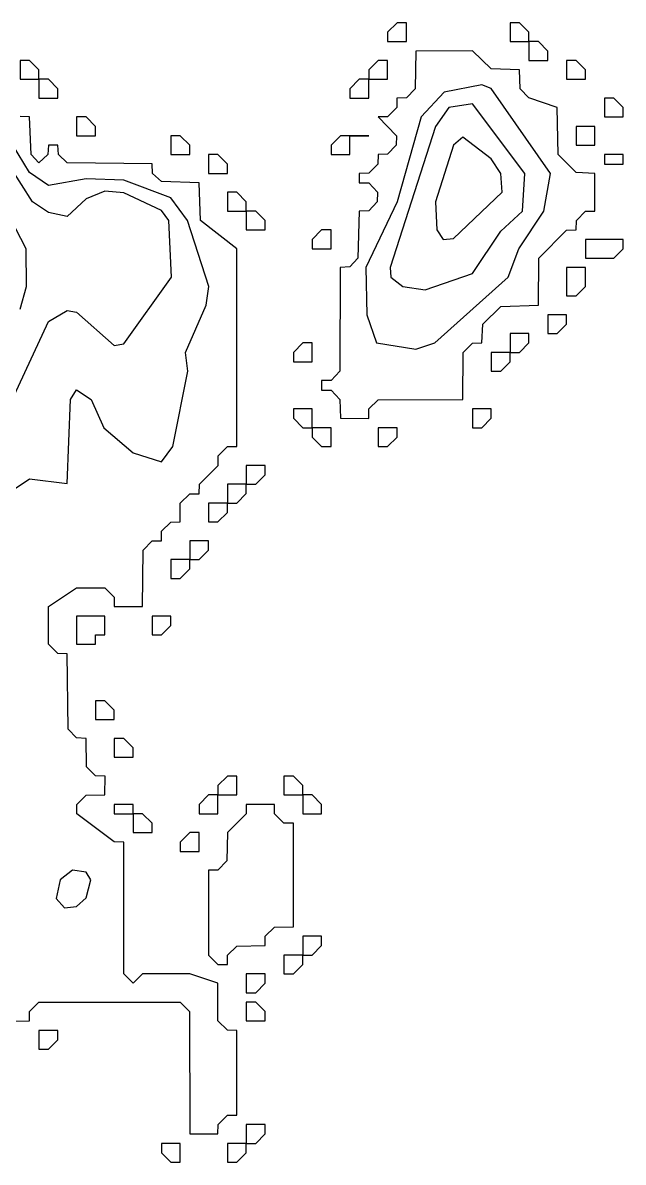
# Model space of a CAD drawing. Header units: metres. Extents: x 310028 to 360472, y 4137098 to 4159193.
# Drawn here: x 343917 to 344872, y 4141598 to 4143412 of the extents above; entities that cross this region are included whole.
import ezdxf

# ---------------------------------------------------------------- set-up
doc = ezdxf.new("R2010")
doc.units = ezdxf.units.M
doc.layers.add('COAST', color=5, linetype='Continuous')
doc.layers.add('CONTOUR', color=254, linetype='Continuous')

msp = doc.modelspace()

# ---------------------------------------------------------------- linework, layer by layer
at = {"layer": 'COAST'}
for points in [[(344497.5, 4143382.5), (344527.5, 4143382.5), (344527.5, 4143412.5), (344512.5, 4143412.5), (344497.5, 4143397.5), (344497.5, 4143382.5)], [(344692.5, 4143382.5), (344722.5, 4143382.5), (344722.5, 4143397.5), (344707.5, 4143412.5), (344692.5, 4143412.5), (344692.5, 4143382.5)], [(344722.5, 4143352.5), (344752.5, 4143352.5), (344752.5, 4143367.5), (344737.5, 4143382.5), (344722.5, 4143382.5), (344722.5, 4143352.5)], [(344422.4, 4142782.5), (344467.5, 4142782.4), (344467.8, 4142797.5), (344482.5, 4142811.9), (344617.5, 4142812.5), (344617.9, 4142887.5), (344632.5, 4142902), (344647.5, 4142902.5), (344649.1, 4142932.5), (344677.5, 4142960.8), (344737.5, 4142962.5), (344738.4, 4143037.5), (344782.5, 4143082.2), (344797.6, 4143082.5), (344798, 4143097.5), (344812.5, 4143112.3), (344827.5, 4143112.5), (344827.6, 4143172.5), (344797.5, 4143173.8), (344769.2, 4143202.5), (344767.6, 4143277.5), (344722.5, 4143293), (344708.5, 4143307.5), (344707.5, 4143337.6), (344662.5, 4143339.3), (344632.5, 4143367.6), (344542.5, 4143367.5), (344541.5, 4143307.5), (344527.5, 4143293.1), (344512.4, 4143292.5), (344512, 4143277.5), (344497.5, 4143262.6), (344482.5, 4143262.5), (344511.6, 4143232.5), (344511.1, 4143217.5), (344497.5, 4143203), (344482.5, 4143202.5), (344481.9, 4143187.5), (344467.5, 4143172.8), (344452.4, 4143172.5), (344452.5, 4143157.5), (344467.5, 4143157.3), (344481.5, 4143142.5), (344481.1, 4143127.5), (344467.5, 4143113), (344452.4, 4143112.5), (344449.9, 4143037.5), (344437.5, 4143023.7), (344422.2, 4143022.5), (344421.3, 4142857.5), (344407.5, 4142842.6), (344392.5, 4142842.5), (344392.5, 4142827.5), (344407.5, 4142827.4), (344421.7, 4142812.5), (344422.4, 4142782.5)], [(343912.5, 4143322.5), (343942.5, 4143322.5), (343942.5, 4143337.5), (343927.5, 4143352.5), (343912.5, 4143352.5), (343912.5, 4143322.5)], [(344467.5, 4143322.5), (344497.5, 4143322.5), (344497.5, 4143352.5), (344482.5, 4143352.5), (344467.5, 4143337.5), (344467.5, 4143322.5)], [(344782.5, 4143322.5), (344812.5, 4143322.5), (344812.5, 4143337.5), (344797.5, 4143352.5), (344782.5, 4143352.5), (344782.5, 4143322.5)], [(343942.5, 4143292.5), (343972.5, 4143292.5), (343972.5, 4143307.5), (343957.5, 4143322.5), (343942.5, 4143322.5), (343942.5, 4143292.5)], [(344437.5, 4143292.5), (344467.5, 4143292.5), (344467.5, 4143322.5), (344452.5, 4143322.5), (344437.5, 4143307.5), (344437.5, 4143292.5)], [(344842.5, 4143262.5), (344872.5, 4143262.5), (344872.5, 4143277.5), (344857.5, 4143292.5), (344842.5, 4143292.5), (344842.5, 4143262.5)], [(343882.5, 4141822.3), (343927.5, 4141822.5), (343927.7, 4141837.5), (343942.5, 4141852.3), (344167.5, 4141852.5), (344182.4, 4141837.5), (344182.5, 4141642.5), (344227.5, 4141642.5), (344227.6, 4141657.5), (344242.5, 4141672.5), (344257.5, 4141672.5), (344257.5, 4141807.5), (344242.5, 4141807.6), (344227.5, 4141822.5), (344227.5, 4141882.5), (344182.5, 4141897.5), (344107.5, 4141897.6), (344092.5, 4141882.8), (344077.8, 4141897.5), (344077.6, 4142107.5), (344062.5, 4142107.8), (344002.8, 4142152.5), (344002.8, 4142167.5), (344017.5, 4142182.1), (344047.5, 4142182.5), (344047.7, 4142212.5), (344032.5, 4142213.2), (344018.4, 4142227.5), (344017.8, 4142272.5), (344002.5, 4142273.6), (343989.1, 4142287.5), (343987.5, 4142407.5), (343972.5, 4142407.7), (343957.5, 4142422.5), (343957.6, 4142482.5), (344002.5, 4142512.5), (344047.5, 4142512.4), (344062.3, 4142497.5), (344062.5, 4142482.5), (344107.6, 4142482.5), (344108.3, 4142572.5), (344122.5, 4142587.1), (344137.6, 4142587.5), (344137.7, 4142602.5), (344152.5, 4142617.3), (344167.5, 4142617.5), (344167.5, 4142647.5), (344182.5, 4142662), (344197.5, 4142662.4), (344198, 4142677.5), (344227.7, 4142707.5), (344228, 4142722.5), (344242.5, 4142737.3), (344257.6, 4142737.5), (344257.7, 4143052.5), (344199.7, 4143097.5), (344197.5, 4143157.6), (344137.5, 4143159.9), (344123.4, 4143172.5), (344122.5, 4143187.7), (343987.5, 4143189.3), (343973.5, 4143202.5), (343972.5, 4143217.7), (343957.5, 4143217.6), (343956.5, 4143202.5), (343942.5, 4143189.3), (343930, 4143202.5), (343927.7, 4143262.5), (343912.5, 4143263.3)], [(344002.5, 4143232.5), (344032.5, 4143232.5), (344032.5, 4143247.5), (344017.5, 4143262.5), (344002.5, 4143262.5), (344002.5, 4143232.5)], [(344797.4, 4143217.5), (344827.5, 4143217.5), (344827.5, 4143247.5), (344797.5, 4143247.5), (344797.4, 4143217.5)], [(344152.5, 4143202.5), (344182.5, 4143202.5), (344182.5, 4143217.5), (344167.5, 4143232.5), (344152.5, 4143232.5), (344152.5, 4143202.5)], [(344407.5, 4143202.5), (344437.5, 4143202.5), (344437.5, 4143232.5), (344422.5, 4143232.5), (344407.5, 4143217.5), (344407.5, 4143202.5)], [(344437.5, 4143232.5), (344467.5, 4143232.5), (344437.5, 4143232.5)], [(344212.5, 4143172.5), (344242.5, 4143172.5), (344242.5, 4143187.5), (344227.5, 4143202.5), (344212.5, 4143202.5), (344212.5, 4143172.5)], [(344842.5, 4143187.5), (344872.5, 4143187.5), (344872.5, 4143202.5), (344842.5, 4143202.5), (344842.5, 4143187.5)], [(344242.5, 4143112.5), (344272.5, 4143112.5), (344272.5, 4143127.5), (344257.5, 4143142.5), (344242.5, 4143142.5), (344242.5, 4143112.5)], [(344272.5, 4143082.5), (344302.5, 4143082.5), (344302.5, 4143097.5), (344287.5, 4143112.5), (344272.5, 4143112.5), (344272.5, 4143082.5)], [(344377.5, 4143052.5), (344407.5, 4143052.5), (344407.5, 4143082.5), (344392.5, 4143082.5), (344377.5, 4143067.5), (344377.5, 4143052.5)], [(344812.5, 4143052.5), (344812.5, 4143037.5), (344857.5, 4143037.5), (344872.5, 4143052.5), (344872.5, 4143067.5), (344812.5, 4143067.5), (344812.5, 4143052.5)], [(344782.5, 4142992.5), (344782.5, 4142977.5), (344797.5, 4142977.5), (344812.5, 4142992.5), (344812.5, 4143022.5), (344782.5, 4143022.5), (344782.5, 4142992.5)], [(344752.5, 4142932.5), (344752.5, 4142917.5), (344767.5, 4142917.5), (344782.5, 4142932.5), (344782.5, 4142947.5), (344752.5, 4142947.5), (344752.5, 4142932.5)], [(344347.5, 4142872.5), (344377.5, 4142872.5), (344377.5, 4142902.5), (344362.5, 4142902.5), (344347.5, 4142887.5), (344347.5, 4142872.5)], [(344692.5, 4142902.5), (344692.5, 4142887.5), (344707.5, 4142887.5), (344722.5, 4142902.5), (344722.5, 4142917.5), (344692.5, 4142917.5), (344692.5, 4142902.5)], [(344662.5, 4142872.5), (344662.5, 4142857.5), (344677.5, 4142857.5), (344692.5, 4142872.5), (344692.5, 4142887.5), (344662.5, 4142887.5), (344662.5, 4142872.5)], [(344347.5, 4142782.5), (344362.5, 4142767.5), (344377.5, 4142767.5), (344377.5, 4142797.5), (344347.5, 4142797.5), (344347.5, 4142782.5)], [(344632.5, 4142782.5), (344632.5, 4142767.5), (344647.5, 4142767.5), (344662.5, 4142782.5), (344662.5, 4142797.5), (344632.5, 4142797.5), (344632.5, 4142782.5)], [(344377.5, 4142752.5), (344392.5, 4142737.5), (344407.5, 4142737.5), (344407.5, 4142767.5), (344377.5, 4142767.5), (344377.5, 4142752.5)], [(344482.5, 4142752.5), (344482.5, 4142737.5), (344497.5, 4142737.5), (344512.5, 4142752.5), (344512.5, 4142767.5), (344482.5, 4142767.5), (344482.5, 4142752.5)], [(344272.5, 4142692.5), (344272.5, 4142677.5), (344287.5, 4142677.5), (344302.5, 4142692.5), (344302.5, 4142707.5), (344272.5, 4142707.5), (344272.5, 4142692.5)], [(344242.5, 4142662.5), (344242.5, 4142647.5), (344257.5, 4142647.5), (344272.5, 4142662.5), (344272.5, 4142677.5), (344242.5, 4142677.5), (344242.5, 4142662.5)], [(344212.5, 4142632.5), (344212.5, 4142617.5), (344227.5, 4142617.5), (344242.5, 4142632.5), (344242.5, 4142647.5), (344212.5, 4142647.5), (344212.5, 4142632.5)], [(344182.5, 4142572.5), (344182.5, 4142557.5), (344197.5, 4142557.5), (344212.5, 4142572.5), (344212.5, 4142587.5), (344182.5, 4142587.5), (344182.5, 4142572.5)], [(344152.5, 4142542.5), (344152.5, 4142527.5), (344167.5, 4142527.5), (344182.5, 4142542.5), (344182.5, 4142557.5), (344152.5, 4142557.5), (344152.5, 4142542.5)], [(344002.5, 4142422.5), (344032.5, 4142422.5), (344032.5, 4142437.5), (344047.5, 4142437.5), (344047.5, 4142467.5), (344002.5, 4142467.5), (344002.5, 4142422.5)], [(344122.5, 4142452.5), (344122.5, 4142437.5), (344137.5, 4142437.5), (344152.5, 4142452.5), (344152.5, 4142467.5), (344122.5, 4142467.5), (344122.5, 4142452.5)], [(344032.5, 4142302.5), (344062.5, 4142302.5), (344062.5, 4142317.5), (344047.5, 4142332.5), (344032.5, 4142332.5), (344032.5, 4142302.5)], [(344062.5, 4142242.5), (344092.5, 4142242.5), (344092.5, 4142257.5), (344077.5, 4142272.5), (344062.5, 4142272.5), (344062.5, 4142242.5)], [(344227.5, 4142182.5), (344257.5, 4142182.5), (344257.5, 4142212.5), (344242.5, 4142212.5), (344227.5, 4142197.5), (344227.5, 4142182.5)], [(344332.5, 4142182.5), (344362.5, 4142182.5), (344362.5, 4142197.5), (344347.5, 4142212.5), (344332.5, 4142212.5), (344332.5, 4142182.5)], [(344197.5, 4142152.5), (344227.5, 4142152.5), (344227.5, 4142182.5), (344212.5, 4142182.5), (344197.5, 4142167.5), (344197.5, 4142152.5)], [(344362.5, 4142152.5), (344392.5, 4142152.5), (344392.5, 4142167.5), (344377.5, 4142182.5), (344362.5, 4142182.5), (344362.5, 4142152.5)], [(344062.5, 4142152.5), (344092.5, 4142152.5), (344092.5, 4142167.5), (344062.5, 4142167.5), (344062.5, 4142152.5)], [(344227.5, 4141912.5), (344242.5, 4141912.5), (344242.6, 4141927.5), (344257.5, 4141941.8), (344302.5, 4141942.5), (344302.7, 4141957.5), (344317.5, 4141972.1), (344347.5, 4141972.5), (344347.5, 4142137.5), (344332.5, 4142137.7), (344317.6, 4142152.5), (344317.5, 4142167.5), (344272.5, 4142167.5), (344272.4, 4142152.5), (344242.4, 4142122.5), (344241.7, 4142077.5), (344227.5, 4142062.9), (344212.4, 4142062.5), (344212.5, 4141927.5), (344227.5, 4141912.5)], [(344092.5, 4142122.5), (344122.5, 4142122.5), (344122.5, 4142137.5), (344107.5, 4142152.5), (344092.5, 4142152.5), (344092.5, 4142122.5)], [(344167.5, 4142092.5), (344197.5, 4142092.5), (344197.5, 4142122.5), (344182.5, 4142122.5), (344167.5, 4142107.5), (344167.5, 4142092.5)], [(344362.5, 4141942.5), (344362.5, 4141927.5), (344377.5, 4141927.5), (344392.5, 4141942.5), (344392.5, 4141957.5), (344362.5, 4141957.5), (344362.5, 4141942.5)], [(344332.5, 4141912.5), (344332.5, 4141897.5), (344347.5, 4141897.5), (344362.5, 4141912.5), (344362.5, 4141927.5), (344332.5, 4141927.5), (344332.5, 4141912.5)], [(344272.5, 4141882.5), (344272.5, 4141867.5), (344287.5, 4141867.5), (344302.5, 4141882.5), (344302.5, 4141897.5), (344272.5, 4141897.5), (344272.5, 4141882.5)], [(344272.5, 4141822.5), (344302.5, 4141822.5), (344302.5, 4141837.5), (344287.5, 4141852.5), (344272.5, 4141852.5), (344272.5, 4141822.5)], [(343942.5, 4141792.5), (343942.5, 4141777.5), (343957.5, 4141777.5), (343972.5, 4141792.5), (343972.5, 4141807.5), (343942.5, 4141807.5), (343942.5, 4141792.5)], [(344272.5, 4141642.5), (344272.5, 4141627.5), (344287.5, 4141627.5), (344302.5, 4141642.5), (344302.5, 4141657.5), (344272.5, 4141657.5), (344272.5, 4141642.5)], [(344137.5, 4141612.5), (344152.5, 4141597.5), (344167.5, 4141597.5), (344167.5, 4141627.5), (344137.5, 4141627.5), (344137.5, 4141612.5)], [(344242.5, 4141612.5), (344242.5, 4141597.5), (344257.5, 4141597.5), (344272.5, 4141612.5), (344272.5, 4141627.5), (344242.5, 4141627.5), (344242.5, 4141612.5)]]:
    msp.add_lwpolyline(points, dxfattribs=at)
at = {"layer": 'CONTOUR'}
for points, elevation in [([(344479.9, 4142902.5), (344542.5, 4142892.8), (344572.5, 4142902.6), (344689.5, 4143007.5), (344706.4, 4143052.5), (344746.4, 4143112.5), (344756.7, 4143172.5), (344662.5, 4143307.9), (344647.5, 4143313.6), (344587.5, 4143301.8), (344550.7, 4143262.5), (344512.9, 4143127.5), (344462.6, 4143022.5), (344464.3, 4142947.5), (344479.9, 4142902.5)], 10), ([(344521.6, 4142992.5), (344557.5, 4142987.3), (344632.5, 4143013.1), (344677.5, 4143080.8), (344712.3, 4143112.5), (344716.1, 4143172.5), (344632.5, 4143283.2), (344594.8, 4143277.5), (344573.7, 4143247.5), (344501.7, 4143022.5), (344502.7, 4143007.5), (344521.6, 4142992.5)], 20), ([(343882.5, 4142655.8), (343927.5, 4142686.1), (343987.5, 4142678.5), (343992.9, 4142812.5), (344002.5, 4142827.9), (344025.9, 4142812.5), (344045.9, 4142767.5), (344092.5, 4142727.6), (344137.5, 4142712.9), (344155.7, 4142737.5), (344179.6, 4142857.5), (344175.9, 4142887.5), (344208.7, 4142962.5), (344212.8, 4142992.5), (344179, 4143097.5), (344152.5, 4143133.8), (344077.5, 4143161.8), (344017.5, 4143163.9), (343957.5, 4143153.4), (343927.5, 4143173.8), (343882.5, 4143248.5)], 10), ([(344585.8, 4143067.5), (344602.5, 4143068.9), (344679.9, 4143142.5), (344677.6, 4143172.5), (344662.5, 4143195.9), (344617.5, 4143230.4), (344602.3, 4143217.5), (344573.7, 4143127.5), (344575.8, 4143082.5), (344585.8, 4143067.5)], 30), ([(343882.5, 4142774), (343957.5, 4142936.9), (343987.5, 4142954.1), (344002.5, 4142951.8), (344062.5, 4142898.3), (344077.5, 4142901.3), (344153.5, 4143007.5), (344149.1, 4143097.5), (344137.5, 4143113.3), (344077.5, 4143141.8), (344047.5, 4143144.1), (344017.5, 4143132.3), (343987.5, 4143103.9), (343957.5, 4143110.4), (343932.4, 4143127.5), (343897.5, 4143182.5)], 20), ([(343912.5, 4142956.1), (343922.7, 4142992.5), (343922, 4143052.5), (343897.5, 4143100.6)], 30), ([(343983.3, 4142002.5), (344002.5, 4142004.7), (344017.5, 4142018.5), (344025, 4142047.5), (344017.5, 4142059.5), (343996.1, 4142062.5), (343976.5, 4142047.5), (343969.9, 4142017.5), (343983.3, 4142002.5)], 10)]:
    msp.add_lwpolyline(points, dxfattribs=dict(at, elevation=elevation))

doc.saveas('drawing.dxf')
